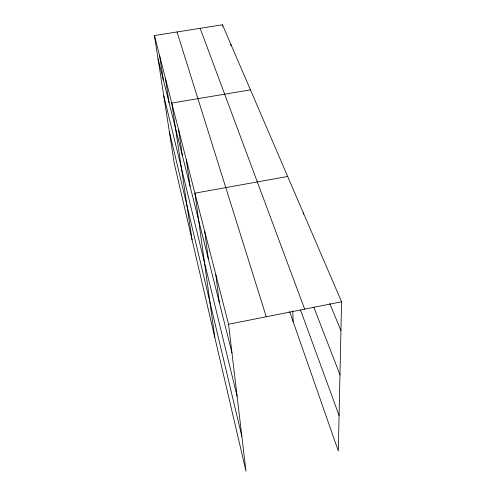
<?xml version="1.0" encoding="UTF-8"?>
<svg xmlns="http://www.w3.org/2000/svg" width="496" height="496" viewBox="0 0 496 496"><rect width="100%" height="100%" fill="white"/><g stroke="black" fill="none" stroke-linecap="round" stroke-linejoin="round"><path stroke-width="0.74" d="M154.423 35.532L228.563 324.254L245.979 471.2L174.282 163.519L154.423 35.532L222.468 24.8L341.577 301.804L338.303 450.963L289.645 311.637M228.563 324.254L341.577 301.804M287.686 176.471L194.903 193.173L214.805 337.41M250.449 89.875L171.759 103.038L192.064 239.822M329.747 303.453L340.944 330.652M313.801 307.123L339.971 374.84M200.148 28.322L304.668 309.132M300.52 310.062L339.084 415.499M177.016 31.973L266.247 316.764M158.038 58.826L231.942 352.737M163.779 95.809L237.107 396.304M169.285 131.316L241.85 436.337M159.644 55.856L163.314 79.794M165.391 78.244L169.105 102.852M178.628 129.785L182.398 155.713M186.291 159.638L190.067 186.211M204.65 231.117L208.339 258.869M215.766 274.406L219.337 302.61M222.468 24.8L222.605 26.307M230.9 44.411L231.024 45.911M292.764 310.949L293.167 321.737M303.316 212.827L303.354 214.34"/></g></svg>
